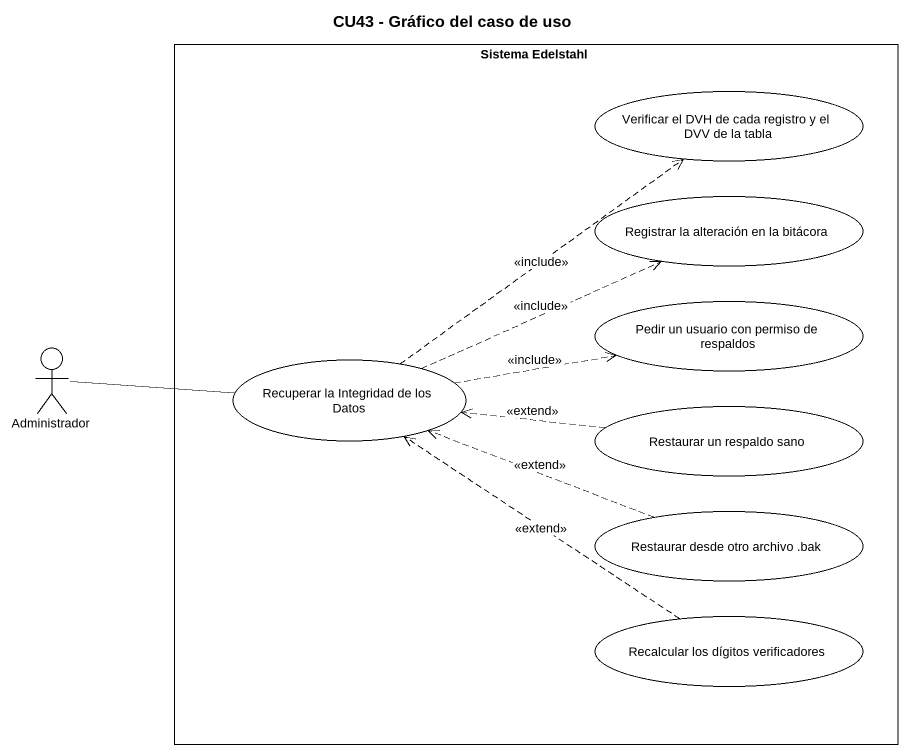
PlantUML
@startuml
title CU43 - Gráfico del caso de uso
rectangle "Sistema Edelstahl" as Sistema_Edelstahl {
  usecase "Verificar el DVH de cada registro y el DVV de la tabla" as Verificar_el_DVH_de_cada
  usecase "Registrar la alteración en la bitácora" as Registrar_la_alteración_en
  usecase "Pedir un usuario con permiso de respaldos" as Pedir_un_usuario_con
  usecase "Recuperar la Integridad de los Datos" as Recuperar_la_Integridad_de
  usecase "Restaurar un respaldo sano" as Restaurar_un_respaldo_sano
  usecase "Restaurar desde otro archivo .bak" as Restaurar_desde_otro
  usecase "Recalcular los dígitos verificadores" as Recalcular_los_dígitos
}
actor Administrador
Administrador -right- Recuperar_la_Integridad_de
Recuperar_la_Integridad_de .up.> Verificar_el_DVH_de_cada : <<include>>
Recuperar_la_Integridad_de .right.> Registrar_la_alteración_en : <<include>>
Recuperar_la_Integridad_de .right.> Pedir_un_usuario_con : <<include>>
Restaurar_un_respaldo_sano .left.> Recuperar_la_Integridad_de : <<extend>>
Restaurar_desde_otro .left.> Recuperar_la_Integridad_de : <<extend>>
Recalcular_los_dígitos .up.> Recuperar_la_Integridad_de : <<extend>>
@enduml
